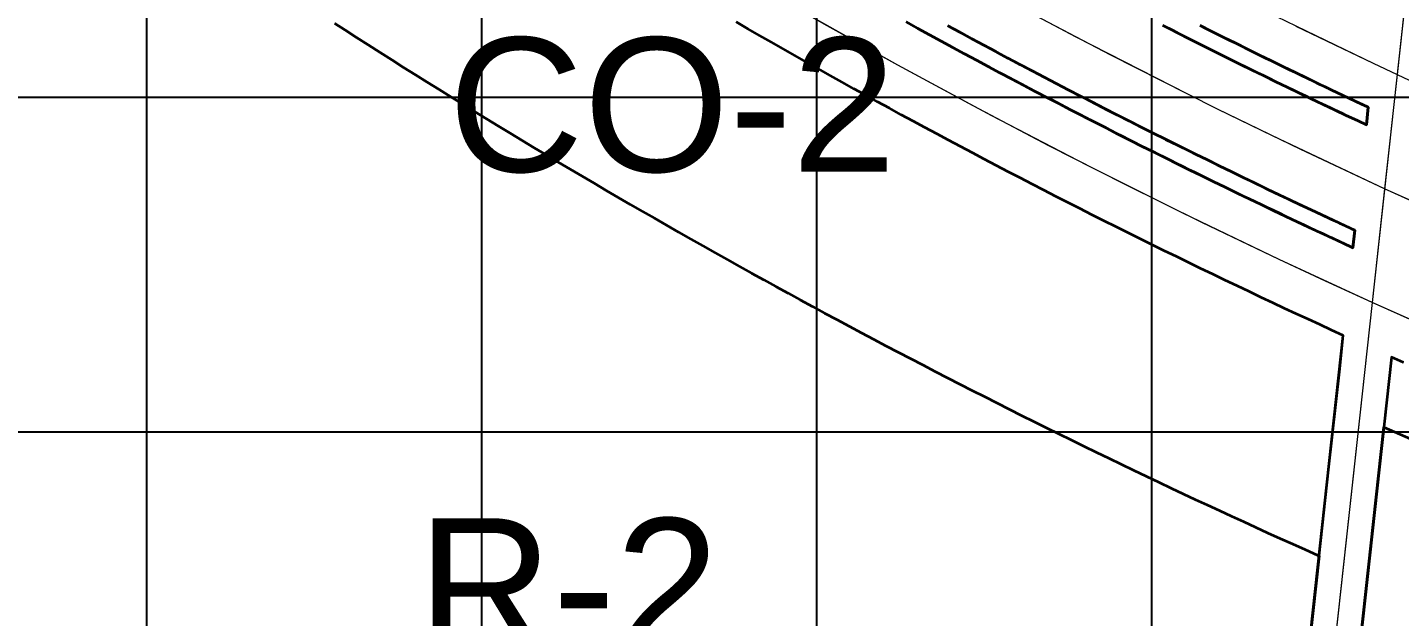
# Model space of a CAD drawing. Header units: millimetres. Extents: x 464536 to 476893, y 870501 to 881610.
# Drawn here: x 467364.4 to 467774, y 872944.9 to 873120.9 of the extents above; entities that cross this region are included whole.
import ezdxf
from ezdxf.enums import TextEntityAlignment as Align

# ---------------------------------------------------------------- set-up
doc = ezdxf.new("R2010")
doc.units = ezdxf.units.MM
for name, color, linetype, lineweight in [('Center_1', 7, 'Continuous', 5), ('Land Use Code', 7, 'Continuous', 35), ('Mixed use', 30, 'Continuous', 35), ('Proposed Road Net work', 7, 'Continuous', 35), ('Recreational _ Environmental', 84, 'Continuous', 35), ('Transport', 251, 'Continuous', 35)]:
    doc.layers.add(name, color=color, linetype=linetype, lineweight=lineweight)
doc.layers.add('Commerce_ Business _ Trade', color=10, linetype='Continuous')
doc.layers.add('Grid1', color=7, linetype='Continuous')
doc.styles.add('Arial', font='arial.ttf')

msp = doc.modelspace()

# ---------------------------------------------------------------- linework, layer by layer
at = {"layer": 'Center_1'}
for points in [[(467869.4, 873985.99), (467651.27, 871991.39), (467575.38, 871146.7), (467574.31, 871134.81)], [(467354.16, 873369.5), (467365.97, 873359.96), (467377.79, 873350.57), (467400.83, 873332.66), (467404.49, 873329.87), (467432.26, 873309.08), (467460.38, 873288.78), (467488.85, 873268.96), (467517.66, 873249.63), (467546.79, 873230.81), (467546.83, 873230.78), (467549.93, 873228.82), (467572.57, 873214.73), (467595.4, 873200.94), (467599.27, 873198.64), (467629.77, 873180.94), (467663.33, 873162.28), (467697.25, 873144.25), (467731.5, 873126.88), (467766.07, 873110.16), (467773.25, 873106.79), (467780.43, 873103.45)], [(467806.26, 873056.21), (467769.52, 873072.69), (467744.51, 873084.42), (467719.66, 873096.48), (467710.79, 873100.88), (467677.43, 873117.93), (467644.37, 873135.6), (467611.65, 873153.86), (467579.27, 873172.72), (467547.24, 873192.17), (467515.57, 873212.2), (467484.27, 873232.81), (467453.35, 873253.98), (467422.83, 873275.72), (467392.71, 873298.02), (467363, 873320.86)], [(468022.62, 872941.89), (467985.93, 872953.39), (467949.45, 872965.56), (467913.21, 872978.4), (467877.22, 872991.91), (467875.01, 872992.76), (467838.32, 873007.37), (467801.91, 873022.67), (467765.8, 873038.66), (467738.03, 873051.52), (467709.24, 873065.38), (467680.66, 873079.69), (467652.3, 873094.43), (467624.17, 873109.61), (467592.64, 873127.29), (467561.42, 873145.52), (467530.52, 873164.29), (467499.95, 873183.6), (467494.21, 873187.31), (467472.24, 873201.75), (467450.45, 873216.48), (467419.92, 873237.79), (467389.79, 873259.64), (467360.04, 873282.03)]]:
    msp.add_lwpolyline(points, dxfattribs=at)
for points in [[(467813.62, 873475.95, 0), (467773.25, 873106.79, 0)], [(467769.52, 873072.69, 0), (467752.83, 873080.47, 0), (467736.21, 873088.4, 0), (467719.66, 873096.48, 0), (467710.79, 873100.88, 0), (467687.82, 873112.54, 0), (467664.99, 873124.49, 0), (467642.32, 873136.72, 0), (467619.8, 873149.24, 0), (467597.44, 873162.04, 0), (467575.25, 873175.12, 0), (467553.22, 873188.48, 0), (467531.36, 873202.11, 0), (467509.67, 873216.02, 0), (467488.16, 873230.2, 0), (467466.83, 873244.65, 0), (467445.68, 873259.37, 0), (467424.72, 873274.35, 0), (467403.95, 873289.59, 0), (467383.38, 873305.1, 0), (467363, 873320.86, 0)], [(467765.8, 873038.66, 0), (467751.89, 873045.04, 0), (467738.03, 873051.52, 0), (467714.98, 873062.57, 0), (467692.06, 873073.91, 0), (467669.28, 873085.53, 0), (467646.65, 873097.43, 0), (467624.17, 873109.61, 0), (467603.11, 873121.34, 0), (467582.2, 873133.31, 0), (467561.42, 873145.52, 0), (467540.78, 873157.98, 0), (467520.3, 873170.67, 0), (467499.95, 873183.6, 0), (467494.21, 873187.31, 0), (467479.54, 873196.91, 0), (467464.95, 873206.63, 0), (467450.45, 873216.48, 0), (467432.09, 873229.2, 0), (467413.87, 873242.11, 0), (467395.78, 873255.22, 0), (467377.84, 873268.53, 0), (467360.04, 873282.03, 0)], [(467742.99, 873121.23, 0), (467766.07, 873110.16, 0), (467773.25, 873106.79, 0)], [(467773.25, 873106.79, 0), (467769.52, 873072.69, 0)], [(467773.25, 873106.79, 0), (467780.43, 873103.45, 0), (467795.61, 873096.51, 0), (467810.85, 873089.69, 0), (467820.04, 873085.66, 0), (467844.8, 873075.05, 0), (467869.69, 873064.78, 0), (467894.72, 873054.84, 0), (467919.88, 873045.23, 0), (467945.16, 873035.96, 0), (467970.57, 873027.03, 0), (467996.09, 873018.44, 0), (468021.73, 873010.19, 0), (468044.45, 873003.2, 0), (468067.25, 872996.47, 0), (468090.12, 872990.01, 0), (468098.39, 872987.75, 0), (468123.42, 872981.13, 0), (468148.53, 872974.83, 0), (468173.72, 872968.86, 0), (468198.98, 872963.21, 0)], [(467769.52, 873072.69, 0), (467765.8, 873038.66, 0)], [(468234.08, 872918.9, 0), (468223.06, 872922.13, 0), (468149.42, 872941.18, 0), (468123.35, 872947.6, 0), (468097.38, 872954.37, 0), (468071.49, 872961.47, 0), (468045.7, 872968.91, 0), (468020, 872976.69, 0), (467994.41, 872984.8, 0), (467968.93, 872993.25, 0), (467943.57, 873002.03, 0), (467918.32, 873011.14, 0), (467893.19, 873020.59, 0), (467868.19, 873030.36, 0), (467843.31, 873040.46, 0), (467818.58, 873050.88, 0), (467793.98, 873061.63, 0), (467769.52, 873072.69, 0)], [(467765.8, 873038.66, 0), (467740.16, 872804.18, 0)], [(468230.77, 872890.58, 0), (468219.82, 872892.55, 0), (468208.91, 872894.69, 0), (468182.86, 872900.2, 0), (468156.89, 872906.03, 0), (468131, 872912.21, 0), (468105.19, 872918.71, 0), (468079.46, 872925.54, 0), (468053.82, 872932.7, 0), (468028.28, 872940.18, 0), (468002.83, 872948, 0), (467977.49, 872956.13, 0), (467952.25, 872964.6, 0), (467927.12, 872973.38, 0), (467902.11, 872982.48, 0), (467877.22, 872991.91, 0), (467875.01, 872992.76, 0), (467852.96, 873001.44, 0), (467831.01, 873010.37, 0), (467809.17, 873019.55, 0), (467787.43, 873028.98, 0), (467765.8, 873038.66, 0)]]:
    msp.add_polyline3d(points, dxfattribs=at)
at = {"layer": 'Commerce_ Business _ Trade'}
msp.add_lwpolyline([(467575.92, 873122.5), (467579.42, 873120.47), (467582.92, 873118.46), (467582.93, 873118.45), (467586.43, 873116.44), (467589.94, 873114.44), (467593.45, 873112.44), (467596.97, 873110.45), (467600.49, 873108.47), (467604.01, 873106.49), (467607.54, 873104.52), (467611.07, 873102.56), (467614.61, 873100.6), (467618.15, 873098.65), (467621.67, 873096.72), (467625.2, 873094.8), (467628.73, 873092.88), (467632.27, 873090.96), (467635.81, 873089.06), (467639.35, 873087.16), (467642.9, 873085.27), (467646.45, 873083.38), (467650, 873081.51), (467653.56, 873079.64), (467657.12, 873077.77), (467660.68, 873075.91), (467664.25, 873074.06), (467667.82, 873072.22), (467671.4, 873070.38), (467674.97, 873068.55), (467678.56, 873066.73), (467682.14, 873064.91), (467685.73, 873063.1), (467689.32, 873061.3), (467692.92, 873059.51), (467696.52, 873057.72), (467700.12, 873055.94), (467703.73, 873054.16), (467707.34, 873052.39), (467710.95, 873050.63), (467714.57, 873048.88), (467718.19, 873047.13), (467721.81, 873045.39), (467725.44, 873043.66), (467729.06, 873041.93), (467732.7, 873040.21), (467736.18, 873038.57), (467739.66, 873036.94), (467743.15, 873035.31), (467746.64, 873033.69), (467750.13, 873032.08), (467753.63, 873030.47), (467757.13, 873028.87), (467757.18, 873028.85), (467756.09, 873018.89), (467752.79, 872988.68), (467749.98, 872962.99), (467749.51, 872963.2), (467745.77, 872964.87), (467742.04, 872966.55), (467738.3, 872968.23), (467734.58, 872969.92), (467730.97, 872971.56), (467727.37, 872973.21), (467723.76, 872974.86), (467720.17, 872976.53), (467716.57, 872978.2), (467712.98, 872979.87), (467709.39, 872981.55), (467705.8, 872983.24), (467702.06, 872985.01), (467698.32, 872986.79), (467694.59, 872988.58), (467690.86, 872990.37), (467687.13, 872992.17), (467683.4, 872993.97), (467679.68, 872995.79), (467675.96, 872997.61), (467672.25, 872999.44), (467668.54, 873001.27), (467664.83, 873003.12), (467661.12, 873004.97), (467657.42, 873006.82), (467653.73, 873008.69), (467650.03, 873010.56), (467646.34, 873012.43), (467642.66, 873014.32), (467638.98, 873016.21), (467635.3, 873018.11), (467631.62, 873020.02), (467627.95, 873021.93), (467624.28, 873023.85), (467620.62, 873025.78), (467616.96, 873027.71), (467613.3, 873029.66), (467609.65, 873031.6), (467606, 873033.56), (467602.35, 873035.52), (467598.71, 873037.49), (467595.07, 873039.47), (467591.44, 873041.45), (467587.81, 873043.44), (467584.16, 873045.45), (467580.52, 873047.46), (467576.88, 873049.49), (467573.25, 873051.52), (467569.62, 873053.55), (467565.99, 873055.6), (467562.37, 873057.65), (467558.75, 873059.7), (467555.13, 873061.77), (467551.52, 873063.84), (467547.92, 873065.92), (467544.31, 873068), (467540.71, 873070.09), (467537.12, 873072.19), (467533.53, 873074.3), (467529.94, 873076.41), (467526.36, 873078.53), (467522.78, 873080.66), (467519.21, 873082.79), (467515.64, 873084.93), (467512.07, 873087.08), (467508.51, 873089.23), (467504.95, 873091.4), (467501.4, 873093.56), (467497.85, 873095.74), (467494.3, 873097.92), (467490.76, 873100.11), (467487.23, 873102.31), (467483.69, 873104.51), (467480.17, 873106.72), (467476.64, 873108.93), (467473.12, 873111.16), (467469.61, 873113.38), (467466.1, 873115.62), (467462.59, 873117.86), (467459.09, 873120.11), (467456.11, 873122.03)], dxfattribs=at)
msp.add_lwpolyline([(467923.7, 872940.11, -0.019664), (467769.28, 873001.47), (467771.56, 873022.35), (467775.12, 873020.76)], format="xyb", dxfattribs=at)
at = {"layer": 'Grid1'}
for p, q in [((467400, 870600), (467400, 881600)), ((467500, 870600), (467500, 881600)), ((467600, 870600), (467600, 881600)), ((467700, 870600), (467700, 881600)), ((464700, 873100), (472600, 873100)), ((464700, 873000), (472600, 873000))]:
    msp.add_line(p, q, dxfattribs=at)
at = {"layer": 'Mixed use'}
msp.add_lwpolyline([(467456.11, 873122.03), (467459.09, 873120.11), (467462.59, 873117.86), (467466.1, 873115.62), (467469.61, 873113.38), (467473.12, 873111.16), (467476.64, 873108.93), (467480.17, 873106.72), (467483.69, 873104.51), (467487.23, 873102.31), (467490.76, 873100.11), (467494.3, 873097.92), (467497.85, 873095.74), (467501.4, 873093.56), (467504.95, 873091.4), (467508.51, 873089.23), (467512.07, 873087.08), (467515.64, 873084.93), (467519.21, 873082.79), (467522.78, 873080.66), (467526.36, 873078.53), (467529.94, 873076.41), (467533.53, 873074.3), (467537.12, 873072.19), (467540.71, 873070.09), (467544.31, 873068), (467547.92, 873065.92), (467551.52, 873063.84), (467555.13, 873061.77), (467558.75, 873059.7), (467562.37, 873057.65), (467565.99, 873055.6), (467569.62, 873053.55), (467573.25, 873051.52), (467576.88, 873049.49), (467580.52, 873047.46), (467584.16, 873045.45), (467587.81, 873043.44), (467591.44, 873041.45), (467595.07, 873039.47), (467598.71, 873037.49), (467602.35, 873035.52), (467606, 873033.56), (467609.65, 873031.6), (467613.3, 873029.66), (467616.96, 873027.71), (467620.62, 873025.78), (467624.28, 873023.85), (467627.95, 873021.93), (467631.62, 873020.02), (467635.3, 873018.11), (467638.98, 873016.21), (467642.66, 873014.32), (467646.34, 873012.43), (467650.03, 873010.56), (467653.73, 873008.69), (467657.42, 873006.82), (467661.12, 873004.97), (467664.83, 873003.12), (467668.54, 873001.27), (467672.25, 872999.44), (467675.96, 872997.61), (467679.68, 872995.79), (467683.4, 872993.97), (467687.13, 872992.17), (467690.86, 872990.37), (467694.59, 872988.58), (467698.32, 872986.79), (467702.06, 872985.01), (467705.8, 872983.24), (467709.39, 872981.55), (467712.98, 872979.87), (467716.57, 872978.2), (467720.17, 872976.53), (467723.76, 872974.86), (467727.37, 872973.21), (467730.97, 872971.56), (467734.58, 872969.92), (467738.3, 872968.23), (467742.04, 872966.55), (467745.77, 872964.87), (467749.51, 872963.2), (467749.98, 872962.99), (467743.73, 872905.87)], dxfattribs=at)
at = {"layer": 'Proposed Road Net work'}
for points in [[(467733.48, 872812.11, 0), (467757.18, 873028.86, 0), (467753.63, 873030.47, 0), (467750.13, 873032.08, 0), (467746.64, 873033.69, 0), (467743.15, 873035.31, 0), (467739.66, 873036.94, 0), (467736.18, 873038.57, 0), (467732.7, 873040.21, 0), (467729.06, 873041.93, 0), (467725.44, 873043.66, 0), (467721.81, 873045.39, 0), (467718.19, 873047.13, 0), (467714.57, 873048.88, 0), (467710.95, 873050.63, 0), (467707.34, 873052.39, 0), (467703.73, 873054.16, 0), (467700.12, 873055.94, 0), (467696.52, 873057.72, 0), (467692.92, 873059.51, 0), (467689.32, 873061.3, 0), (467685.73, 873063.1, 0), (467682.14, 873064.91, 0), (467678.56, 873066.73, 0), (467674.97, 873068.55, 0), (467671.4, 873070.38, 0), (467667.82, 873072.22, 0), (467664.25, 873074.06, 0), (467660.68, 873075.91, 0), (467657.12, 873077.77, 0), (467653.56, 873079.64, 0), (467650, 873081.51, 0), (467646.45, 873083.38, 0), (467642.9, 873085.27, 0), (467639.35, 873087.16, 0), (467635.81, 873089.06, 0), (467632.27, 873090.96, 0), (467628.73, 873092.88, 0), (467625.2, 873094.8, 0), (467621.67, 873096.72, 0), (467618.15, 873098.65, 0), (467614.61, 873100.6, 0), (467611.07, 873102.56, 0), (467607.54, 873104.52, 0), (467604.01, 873106.49, 0), (467600.49, 873108.47, 0), (467596.97, 873110.45, 0), (467593.45, 873112.44, 0), (467589.94, 873114.44, 0), (467586.43, 873116.44, 0), (467582.92, 873118.46, 0), (467579.42, 873120.47, 0), (467575.92, 873122.5, 0)], [(467733.48, 872812.11, 0), (467757.18, 873028.86, 0), (467753.63, 873030.47, 0), (467750.13, 873032.08, 0), (467746.64, 873033.69, 0), (467743.15, 873035.31, 0), (467739.66, 873036.94, 0), (467736.18, 873038.57, 0), (467732.7, 873040.21, 0), (467729.06, 873041.93, 0), (467725.44, 873043.66, 0), (467721.81, 873045.39, 0), (467718.19, 873047.13, 0), (467714.57, 873048.88, 0), (467710.95, 873050.63, 0), (467707.34, 873052.39, 0), (467703.73, 873054.16, 0), (467700.12, 873055.94, 0), (467696.52, 873057.72, 0), (467692.92, 873059.51, 0), (467689.32, 873061.3, 0), (467685.73, 873063.1, 0), (467682.14, 873064.91, 0), (467678.56, 873066.73, 0), (467674.97, 873068.55, 0), (467671.4, 873070.38, 0), (467667.82, 873072.22, 0), (467664.25, 873074.06, 0), (467660.68, 873075.91, 0), (467657.12, 873077.77, 0), (467653.56, 873079.64, 0), (467650, 873081.51, 0), (467646.45, 873083.38, 0), (467642.9, 873085.27, 0), (467639.35, 873087.16, 0), (467635.81, 873089.06, 0), (467632.27, 873090.96, 0), (467628.73, 873092.88, 0), (467625.2, 873094.8, 0), (467621.67, 873096.72, 0), (467618.15, 873098.65, 0), (467614.61, 873100.6, 0), (467611.07, 873102.56, 0), (467607.54, 873104.52, 0), (467604.01, 873106.49, 0), (467600.49, 873108.47, 0), (467596.97, 873110.45, 0), (467593.45, 873112.44, 0), (467589.94, 873114.44, 0), (467586.43, 873116.44, 0), (467582.92, 873118.46, 0), (467579.42, 873120.47, 0), (467575.92, 873122.5, 0)], [(467626.69, 873122.49, 0), (467630.19, 873120.56, 0), (467633.67, 873118.65, 0), (467637.16, 873116.75, 0), (467640.65, 873114.86, 0), (467644.14, 873112.97, 0), (467647.64, 873111.08, 0), (467651.14, 873109.21, 0), (467654.64, 873107.34, 0), (467658.15, 873105.48, 0), (467661.66, 873103.62, 0), (467665.17, 873101.77, 0), (467668.69, 873099.93, 0), (467672.21, 873098.1, 0), (467675.74, 873096.27, 0), (467679.27, 873094.45, 0), (467682.8, 873092.63, 0), (467686.34, 873090.82, 0), (467689.88, 873089.02, 0), (467693.42, 873087.23, 0), (467696.96, 873085.44, 0), (467700.51, 873083.66, 0), (467704.07, 873081.88, 0), (467707.62, 873080.12, 0), (467711.18, 873078.36, 0), (467714.75, 873076.6, 0), (467718.31, 873074.86, 0), (467721.88, 873073.12, 0), (467725.45, 873071.38, 0), (467729.03, 873069.66, 0), (467732.61, 873067.94, 0), (467736.19, 873066.22, 0), (467739.78, 873064.52, 0), (467743.37, 873062.82, 0), (467746.81, 873061.2, 0), (467750.25, 873059.59, 0), (467753.7, 873057.98, 0), (467757.15, 873056.38, 0), (467760.05, 873055.04, 0), (467760.62, 873060.28, 0), (467759.64, 873060.74, 0), (467756.03, 873062.41, 0), (467752.43, 873064.09, 0), (467748.83, 873065.78, 0), (467745.24, 873067.47, 0), (467741.64, 873069.17, 0), (467738.05, 873070.88, 0), (467734.47, 873072.59, 0), (467730.88, 873074.31, 0), (467727.31, 873076.04, 0), (467723.73, 873077.78, 0), (467720.16, 873079.52, 0), (467716.59, 873081.27, 0), (467713.01, 873083.03, 0), (467704.1, 873087.46, 0), (467700.45, 873089.28, 0), (467696.81, 873091.11, 0), (467693.18, 873092.95, 0), (467689.55, 873094.8, 0), (467685.93, 873096.65, 0), (467682.3, 873098.51, 0), (467678.69, 873100.37, 0), (467675.07, 873102.25, 0), (467671.46, 873104.13, 0), (467667.85, 873106.01, 0), (467664.25, 873107.91, 0), (467660.65, 873109.81, 0), (467657.06, 873111.72, 0), (467653.46, 873113.63, 0), (467649.88, 873115.56, 0), (467646.29, 873117.49, 0), (467642.71, 873119.42, 0), (467639.13, 873121.37, 0)], [(467626.69, 873122.49, 0), (467630.19, 873120.56, 0), (467633.67, 873118.65, 0), (467637.16, 873116.75, 0), (467640.65, 873114.86, 0), (467644.14, 873112.97, 0), (467647.64, 873111.08, 0), (467651.14, 873109.21, 0), (467654.64, 873107.34, 0), (467658.15, 873105.48, 0), (467661.66, 873103.62, 0), (467665.17, 873101.77, 0), (467668.69, 873099.93, 0), (467672.21, 873098.1, 0), (467675.74, 873096.27, 0), (467679.27, 873094.45, 0), (467682.8, 873092.63, 0), (467686.34, 873090.82, 0), (467689.88, 873089.02, 0), (467693.42, 873087.23, 0), (467696.96, 873085.44, 0), (467700.51, 873083.66, 0), (467704.07, 873081.88, 0), (467707.62, 873080.12, 0), (467711.18, 873078.36, 0), (467714.75, 873076.6, 0), (467718.31, 873074.86, 0), (467721.88, 873073.12, 0), (467725.45, 873071.38, 0), (467729.03, 873069.66, 0), (467732.61, 873067.94, 0), (467736.19, 873066.22, 0), (467739.78, 873064.52, 0), (467743.37, 873062.82, 0), (467746.81, 873061.2, 0), (467750.25, 873059.59, 0), (467753.7, 873057.98, 0), (467757.15, 873056.38, 0), (467760.05, 873055.04, 0), (467760.62, 873060.28, 0), (467759.64, 873060.74, 0), (467756.03, 873062.41, 0), (467752.43, 873064.09, 0), (467748.83, 873065.78, 0), (467745.24, 873067.47, 0), (467741.64, 873069.17, 0), (467738.05, 873070.88, 0), (467734.47, 873072.59, 0), (467730.88, 873074.31, 0), (467727.31, 873076.04, 0), (467723.73, 873077.78, 0), (467720.16, 873079.52, 0), (467716.59, 873081.27, 0), (467713.01, 873083.03, 0), (467704.1, 873087.46, 0), (467700.45, 873089.28, 0), (467696.81, 873091.11, 0), (467693.18, 873092.95, 0), (467689.55, 873094.8, 0), (467685.93, 873096.65, 0), (467682.3, 873098.51, 0), (467678.69, 873100.37, 0), (467675.07, 873102.25, 0), (467671.46, 873104.13, 0), (467667.85, 873106.01, 0), (467664.25, 873107.91, 0), (467660.65, 873109.81, 0), (467657.06, 873111.72, 0), (467653.46, 873113.63, 0), (467649.88, 873115.56, 0), (467646.29, 873117.49, 0), (467642.71, 873119.42, 0), (467639.13, 873121.37, 0)], [(467703.17, 873121.53, 0), (467706.75, 873119.71, 0), (467710.33, 873117.9, 0), (467713.91, 873116.09, 0), (467717.49, 873114.3, 0), (467726.31, 873109.92, 0), (467729.81, 873108.2, 0), (467733.33, 873106.47, 0), (467736.85, 873104.75, 0), (467740.38, 873103.04, 0), (467743.9, 873101.34, 0), (467747.43, 873099.65, 0), (467750.97, 873097.96, 0), (467754.5, 873096.27, 0), (467758.05, 873094.6, 0), (467761.59, 873092.93, 0), (467764.06, 873091.77, 0), (467764.64, 873097.07, 0), (467764.35, 873097.16, 0), (467760.74, 873098.85, 0), (467757.16, 873100.55, 0), (467753.58, 873102.25, 0), (467750, 873103.96, 0), (467746.43, 873105.68, 0), (467742.86, 873107.4, 0), (467739.29, 873109.13, 0), (467735.73, 873110.86, 0), (467732.17, 873112.61, 0), (467728.61, 873114.36, 0), (467725.06, 873116.12, 0), (467721.51, 873117.88, 0), (467717.97, 873119.65, 0), (467714.43, 873121.43, 0)], [(467703.17, 873121.53, 0), (467706.75, 873119.71, 0), (467710.33, 873117.9, 0), (467713.91, 873116.09, 0), (467717.49, 873114.3, 0), (467726.31, 873109.92, 0), (467729.81, 873108.2, 0), (467733.33, 873106.47, 0), (467736.85, 873104.75, 0), (467740.38, 873103.04, 0), (467743.9, 873101.34, 0), (467747.43, 873099.65, 0), (467750.97, 873097.96, 0), (467754.5, 873096.27, 0), (467758.05, 873094.6, 0), (467761.59, 873092.93, 0), (467764.06, 873091.77, 0), (467764.64, 873097.07, 0), (467764.35, 873097.16, 0), (467760.74, 873098.85, 0), (467757.16, 873100.55, 0), (467753.58, 873102.25, 0), (467750, 873103.96, 0), (467746.43, 873105.68, 0), (467742.86, 873107.4, 0), (467739.29, 873109.13, 0), (467735.73, 873110.86, 0), (467732.17, 873112.61, 0), (467728.61, 873114.36, 0), (467725.06, 873116.12, 0), (467721.51, 873117.88, 0), (467717.97, 873119.65, 0), (467714.43, 873121.43, 0)], [(467775.12, 873020.76, 0), (467771.56, 873022.37, 0), (467748.47, 872811.19, 0)], [(467775.12, 873020.76, 0), (467771.56, 873022.37, 0), (467748.47, 872811.19, 0)]]:
    msp.add_polyline3d(points, dxfattribs=at)
at = {"layer": 'Recreational _ Environmental'}
for points in [[(467639.55, 873121.14), (467642.71, 873119.42), (467643.1, 873119.21), (467646.29, 873117.49), (467646.66, 873117.29), (467649.88, 873115.56), (467650.22, 873115.37), (467653.46, 873113.63), (467653.78, 873113.46), (467657.06, 873111.72), (467657.35, 873111.56), (467660.65, 873109.81), (467660.92, 873109.66), (467664.25, 873107.91), (467664.5, 873107.78), (467667.85, 873106.01), (467668.08, 873105.89), (467671.46, 873104.13), (467671.66, 873104.02), (467675.07, 873102.25), (467675.25, 873102.15), (467678.69, 873100.37), (467678.84, 873100.29), (467682.3, 873098.51), (467682.44, 873098.44), (467685.93, 873096.65), (467686.03, 873096.59), (467689.55, 873094.8), (467689.64, 873094.75), (467693.18, 873092.95), (467693.24, 873092.92), (467696.81, 873091.11), (467696.85, 873091.09), (467700.45, 873089.28), (467700.46, 873089.28), (467704.08, 873087.47), (467704.1, 873087.46), (467704.14, 873087.43), (467707.7, 873085.66), (467711.32, 873083.86), (467713.01, 873083.03), (467714.95, 873082.08), (467716.59, 873081.27), (467718.58, 873080.29), (467720.16, 873079.52), (467722.21, 873078.52), (467723.73, 873077.78), (467725.85, 873076.75), (467727.31, 873076.04), (467729.49, 873074.99), (467730.88, 873074.31), (467733.13, 873073.23), (467734.47, 873072.59), (467736.78, 873071.49), (467738.05, 873070.88), (467740.43, 873069.75), (467741.64, 873069.17), (467744.09, 873068.01), (467745.24, 873067.47), (467747.74, 873066.29), (467748.83, 873065.78), (467751.41, 873064.57), (467752.43, 873064.09), (467753.45, 873063.61), (467755.5, 873062.65), (467756.03, 873062.41), (467758.69, 873061.17), (467759.64, 873060.74), (467760.62, 873060.28), (467760.05, 873055.04), (467759.79, 873055.16), (467757.15, 873056.38), (467756.59, 873056.64), (467753.7, 873057.98), (467753.39, 873058.12), (467751.34, 873059.08), (467750.25, 873059.59), (467749.28, 873060.04), (467746.81, 873061.2), (467745.61, 873061.76), (467743.37, 873062.82), (467741.95, 873063.49), (467739.78, 873064.52), (467738.29, 873065.23), (467736.19, 873066.23), (467734.63, 873066.97), (467732.61, 873067.94), (467730.97, 873068.73), (467729.03, 873069.66), (467727.32, 873070.48), (467725.45, 873071.38), (467723.67, 873072.25), (467721.88, 873073.12), (467720.02, 873074.02), (467718.31, 873074.86), (467716.38, 873075.8), (467714.75, 873076.6), (467712.74, 873077.59), (467711.18, 873078.36), (467709.11, 873079.38), (467707.62, 873080.12), (467705.47, 873081.18), (467704.07, 873081.88), (467701.84, 873082.99), (467700.51, 873083.66), (467698.22, 873084.81), (467696.96, 873085.44), (467694.6, 873086.63), (467693.42, 873087.23), (467690.98, 873088.46), (467689.88, 873089.02), (467687.37, 873090.3), (467686.34, 873090.82), (467683.76, 873092.14), (467682.8, 873092.63), (467680.15, 873093.99), (467679.27, 873094.45), (467676.55, 873095.85), (467675.74, 873096.27), (467672.95, 873097.72), (467672.21, 873098.1), (467669.35, 873099.59), (467668.69, 873099.93), (467665.76, 873101.47), (467665.17, 873101.77), (467662.17, 873103.35), (467661.66, 873103.62), (467658.59, 873105.25), (467658.15, 873105.48), (467655, 873107.15), (467654.64, 873107.34), (467651.43, 873109.05), (467651.14, 873109.21), (467647.85, 873110.97), (467647.64, 873111.08), (467644.28, 873112.89), (467644.14, 873112.97), (467640.72, 873114.82), (467640.65, 873114.86), (467637.16, 873116.75), (467633.67, 873118.65), (467633.6, 873118.69), (467630.19, 873120.56), (467630.04, 873120.64), (467626.69, 873122.49)], [(467714.43, 873121.43), (467716.17, 873120.56), (467717.97, 873119.65), (467719.72, 873118.78), (467721.51, 873117.88), (467723.28, 873117), (467725.06, 873116.12), (467726.84, 873115.24), (467728.61, 873114.36), (467730.41, 873113.48), (467732.17, 873112.61), (467733.98, 873111.72), (467735.73, 873110.86), (467737.55, 873109.98), (467739.29, 873109.13), (467741.12, 873108.24), (467742.86, 873107.4), (467744.7, 873106.51), (467746.43, 873105.68), (467748.28, 873104.78), (467750, 873103.96), (467751.87, 873103.07), (467753.58, 873102.25), (467755.46, 873101.36), (467757.16, 873100.55), (467759.05, 873099.65), (467760.74, 873098.85), (467762.65, 873097.96), (467764.35, 873097.16), (467764.64, 873097.02), (467764.06, 873091.77), (467761.59, 873092.93), (467760.52, 873093.43), (467758.05, 873094.6), (467756.91, 873095.13), (467754.5, 873096.27), (467753.31, 873096.84), (467750.97, 873097.96), (467749.71, 873098.55), (467747.43, 873099.65), (467746.12, 873100.28), (467743.9, 873101.34), (467742.53, 873102.01), (467740.38, 873103.04), (467738.94, 873103.74), (467736.85, 873104.76), (467735.36, 873105.48), (467733.33, 873106.47), (467731.78, 873107.23), (467729.81, 873108.2), (467728.2, 873108.99), (467726.31, 873109.92), (467717.49, 873114.3), (467713.92, 873116.09), (467713.91, 873116.09), (467710.36, 873117.88), (467710.33, 873117.9), (467706.81, 873119.68), (467706.75, 873119.71), (467703.26, 873121.48)]]:
    msp.add_lwpolyline(points, dxfattribs=at)
at = {"layer": 'Transport'}
msp.add_lwpolyline([(467925.08, 872800.36), (467766.49, 872810.08), (467755.18, 872810.78), (467748.47, 872811.19), (467748.68, 872813.12), (467750.18, 872826.88), (467769.28, 873001.47, 0.019664), (467923.7, 872940.11), (467938.79, 872934.86)], format="xyb", close=True, dxfattribs=at)

# ---------------------------------------------------------------- texts
at = {"layer": 'Land Use Code', "color": 7, "true_color": 0xffffff, "style": 'Arial'}
for s, p in [('CO-2', (467556.82, 873065.73)), ('R-2', (467525.86, 872922.12))]:
    msp.add_text(s, height=40.076, dxfattribs=at).set_placement(p, align=Align.BOTTOM_CENTER)

doc.saveas('drawing.dxf')
